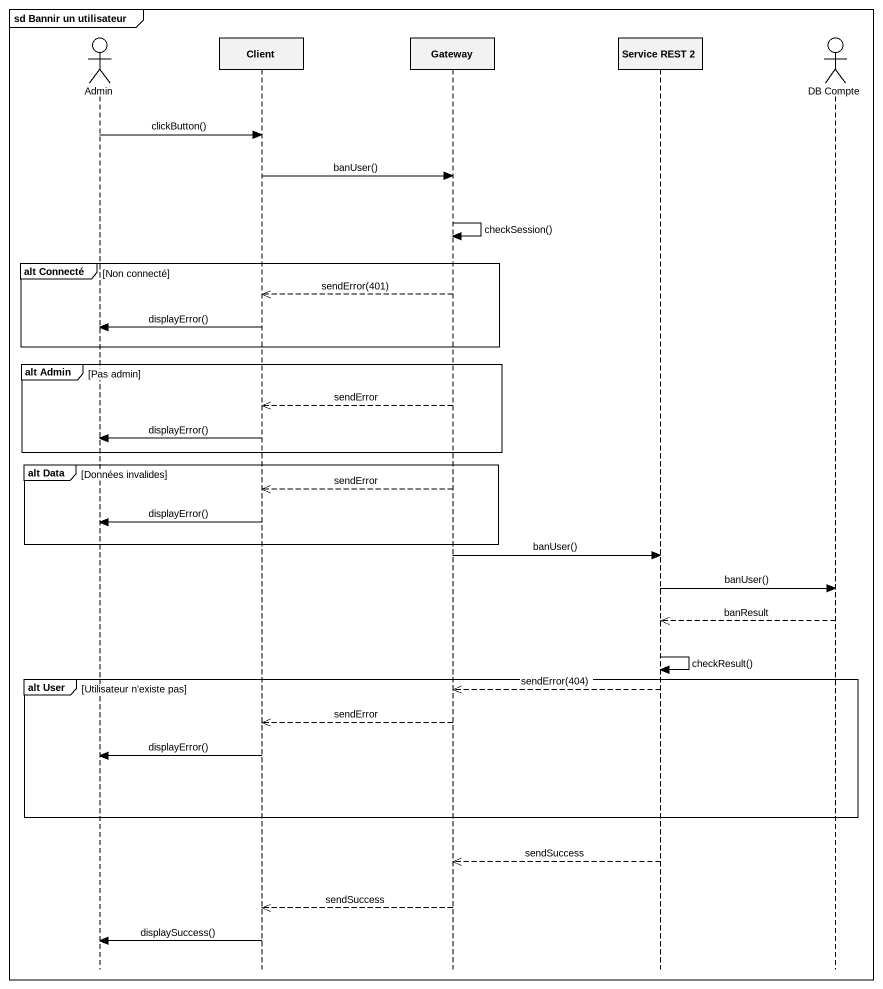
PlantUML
@startuml
mainframe sd Bannir un utilisateur
hide footbox
actor Admin
participant Client
participant Gateway
participant "Service REST 2" as Service_REST_2
actor "DB Compte" as DB_Compte

Admin -> Client : clickButton()
Client -> Gateway : banUser()
Gateway -> Gateway : checkSession()
group alt Connecté [Non connecté]
  Gateway -->> Client : sendError(401)
  Client -> Admin : displayError()
end
group alt Admin [Pas admin]
  Gateway -->> Client : sendError
  Client -> Admin : displayError()
end
group alt Data [Données invalides]
  Gateway -->> Client : sendError
  Client -> Admin : displayError()
end
Gateway -> Service_REST_2 : banUser()
Service_REST_2 -> DB_Compte : banUser()
DB_Compte -->> Service_REST_2 : banResult
Service_REST_2 -> Service_REST_2 : checkResult()
group alt User [Utilisateur n'existe pas]
  Service_REST_2 -->> Gateway : sendError(404)
  Gateway -->> Client : sendError
  Client -> Admin : displayError()
end
Service_REST_2 -->> Gateway : sendSuccess
Gateway -->> Client : sendSuccess
Client -> Admin : displaySuccess()
@enduml
